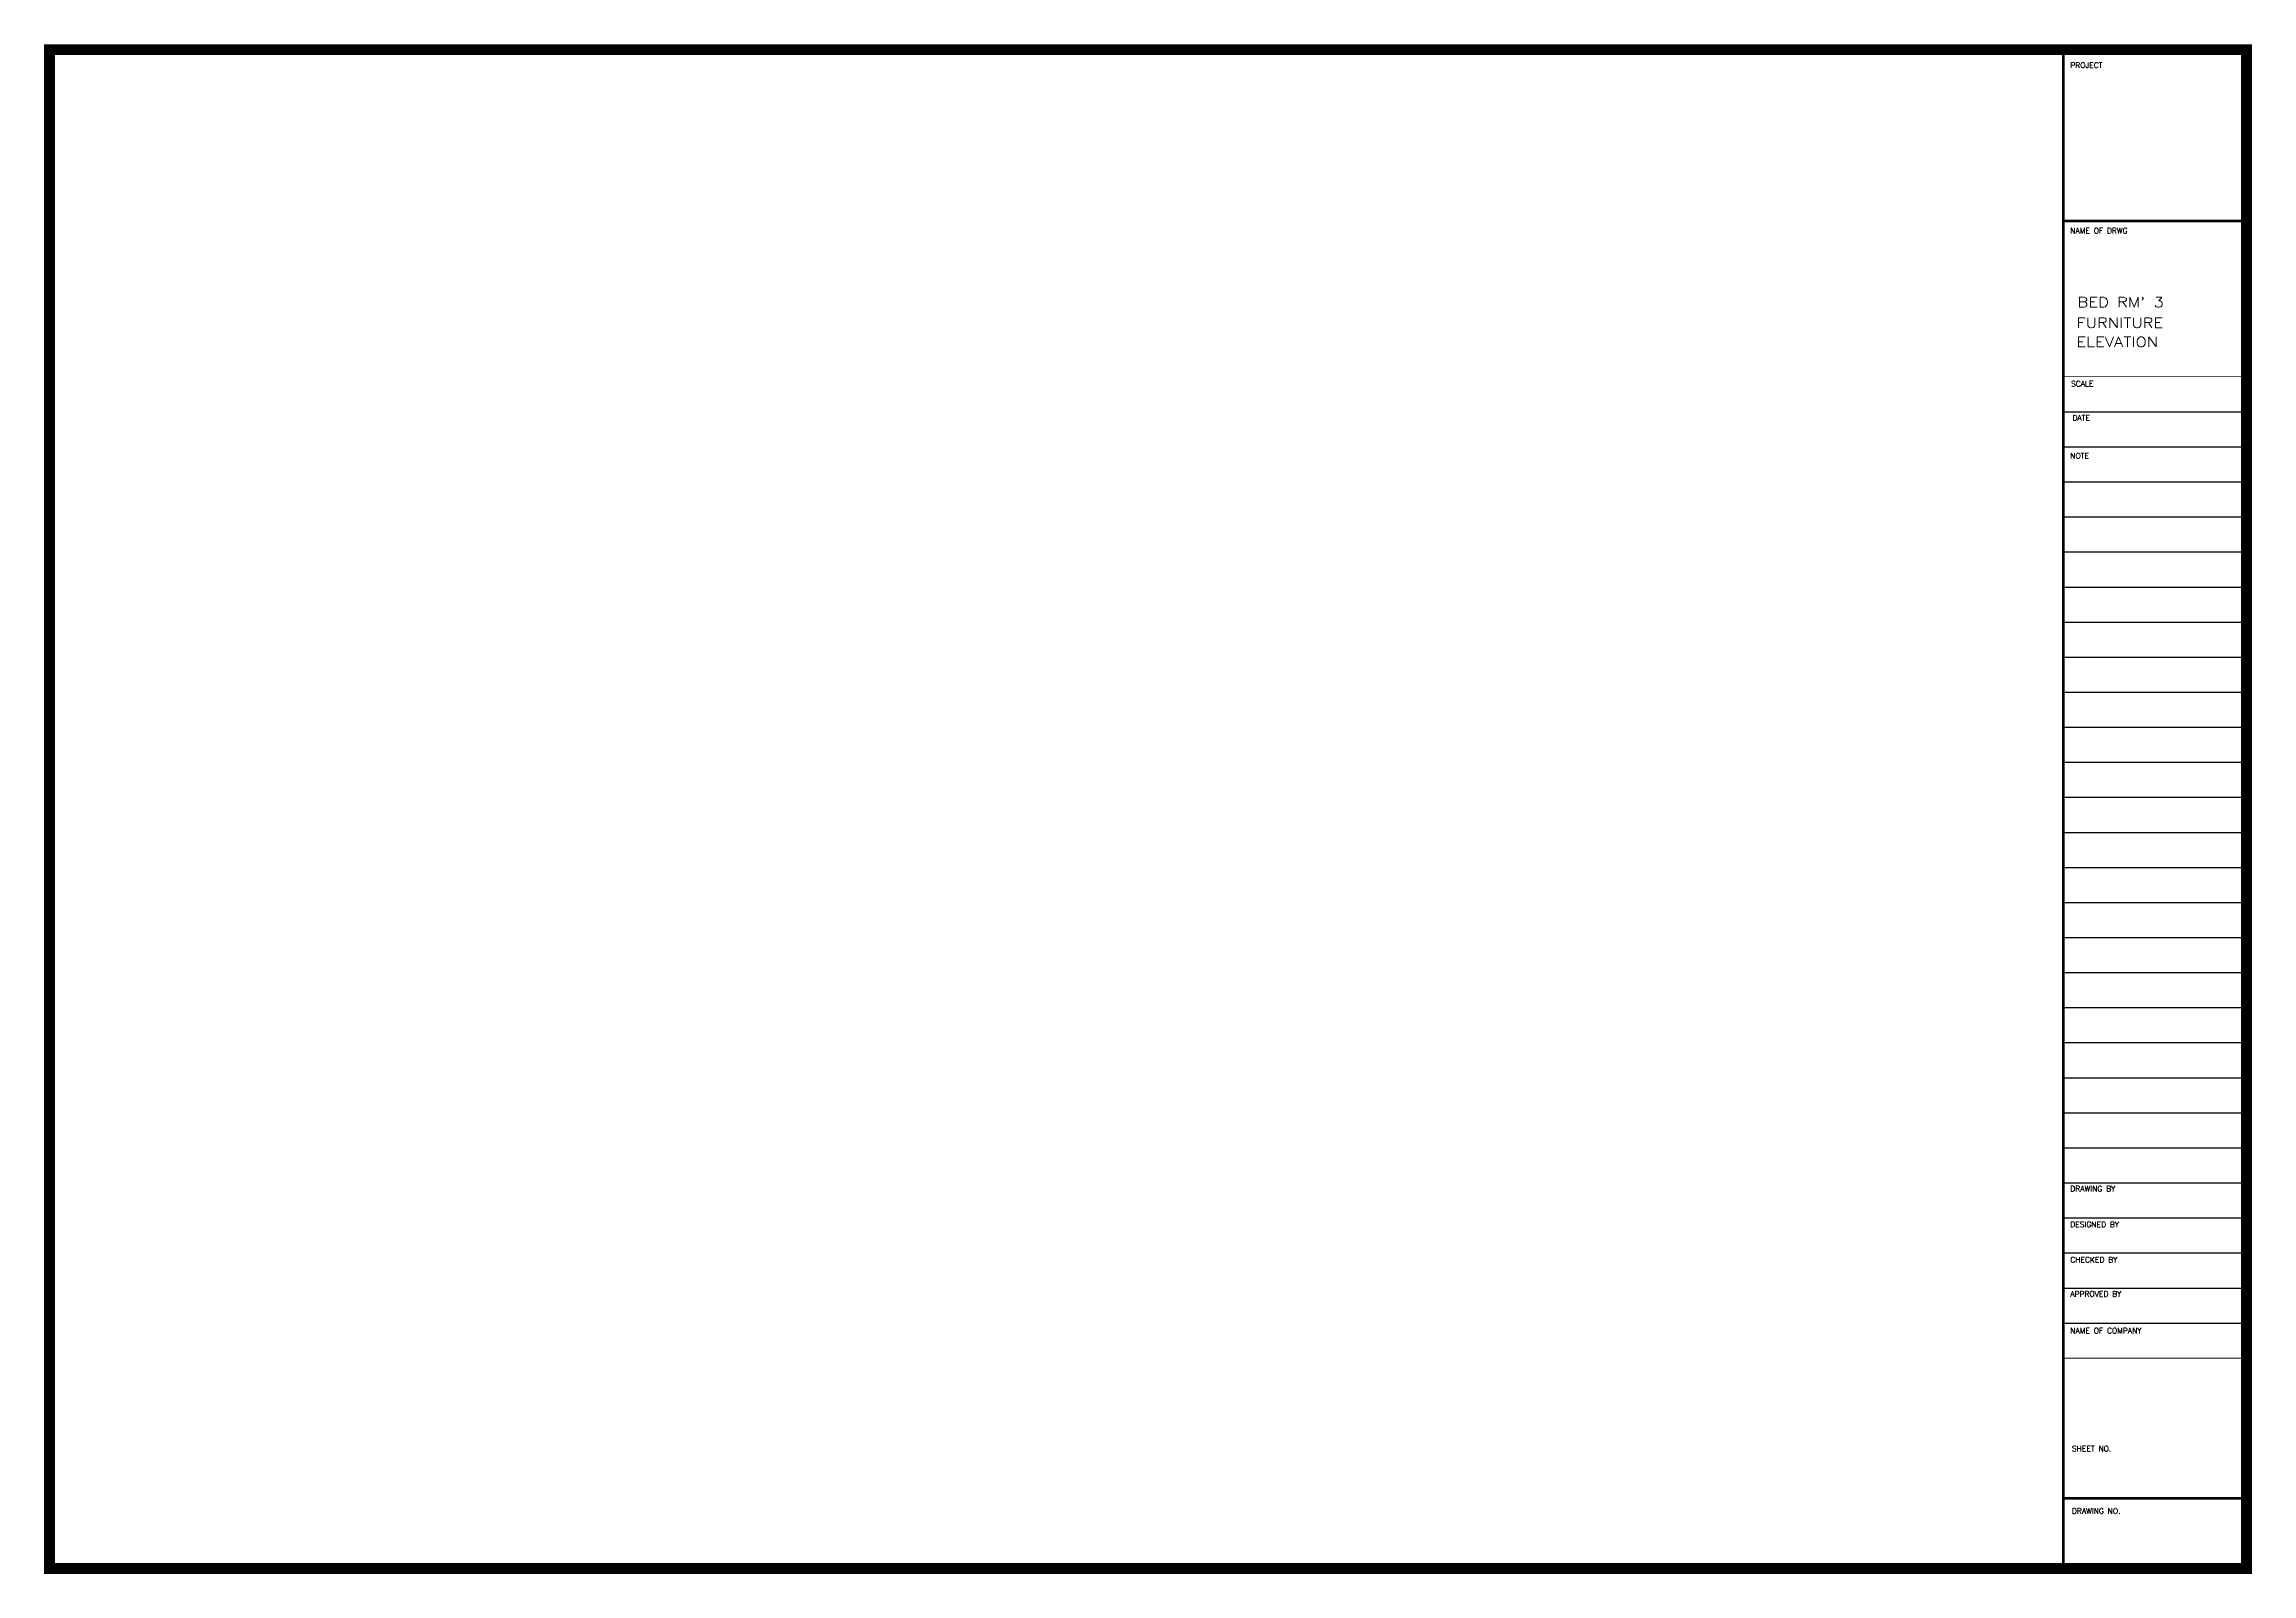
# Model space of a CAD drawing. Header units: millimetres. Extents: x 4 to 276, y 5 to 193.
import ezdxf

# ---------------------------------------------------------------- set-up
doc = ezdxf.new("R2010")
doc.units = ezdxf.units.MM
doc.header["$LTSCALE"] = 30
doc.styles.add('GHS', font='romans.shx', dxfattribs={"bigfont": 'ghs.shx'})
doc.styles.add('ROMANS', font='romans')

msp = doc.modelspace()

# ---------------------------------------------------------------- linework, layer by layer
at = {"color": 1}
for p, q in [((252.37, 148.29), (274.87, 148.29)), ((252.37, 143.98), (274.87, 143.98)), ((252.37, 139.67), (274.87, 139.67)), ((252.37, 135.37), (274.87, 135.37)), ((252.37, 131.06), (274.87, 131.06)), ((252.37, 126.75), (274.87, 126.75)), ((252.37, 122.44), (274.87, 122.44)), ((252.37, 118.13), (274.87, 118.13)), ((252.37, 113.82), (274.87, 113.82)), ((252.37, 109.52), (274.87, 109.52)), ((252.37, 105.21), (274.87, 105.21)), ((252.37, 100.9), (274.87, 100.9)), ((252.37, 96.59), (274.87, 96.59)), ((252.37, 92.28), (274.87, 92.28)), ((252.37, 87.97), (274.87, 87.97)), ((252.37, 83.66), (274.87, 83.66)), ((252.37, 79.36), (274.87, 79.36)), ((252.37, 75.05), (274.87, 75.05)), ((252.37, 70.74), (274.87, 70.74)), ((252.37, 66.43), (274.87, 66.43)), ((252.37, 62.12), (274.87, 62.12)), ((252.37, 57.81), (274.87, 57.81)), ((252.37, 53.5), (274.87, 53.5)), ((252.37, 49.2), (274.87, 49.2)), ((252.37, 44.89), (274.87, 44.89)), ((252.37, 40.58), (274.87, 40.58)), ((252.37, 36.27), (274.87, 36.27))]:
    msp.add_line(p, q, dxfattribs=at)
at = {"color": 1, "const_width": 1.34}
msp.add_lwpolyline([(274.87, 192.81), (4.87, 192.81), (4.87, 6.11), (274.87, 6.11)], close=True, dxfattribs=at)
at = {"color": 1}
for points, const_width in [([(252.37, 192.81), (252.37, 6.11)], 0.335), ([(252.37, 171.75), (274.87, 171.75)], 0.335), ([(252.37, 152.6), (274.87, 152.6)], 0.0957), ([(252.37, 148.29), (274.87, 148.29)], 0.0957), ([(252.37, 143.98), (274.87, 143.98)], 0.0957), ([(252.37, 139.67), (274.87, 139.67)], 0.0957), ([(252.37, 135.37), (274.87, 135.37)], 0.0957), ([(252.37, 131.06), (274.87, 131.06)], 0.0957), ([(252.37, 126.75), (274.87, 126.75)], 0.0957), ([(252.37, 122.44), (274.87, 122.44)], 0.0957), ([(252.37, 118.13), (274.87, 118.13)], 0.0957), ([(252.37, 113.82), (274.87, 113.82)], 0.0957), ([(252.37, 109.52), (274.87, 109.52)], 0.0957), ([(252.37, 105.21), (274.87, 105.21)], 0.0957), ([(252.37, 100.9), (274.87, 100.9)], 0.0957), ([(252.37, 96.59), (274.87, 96.59)], 0.0957), ([(252.37, 92.28), (274.87, 92.28)], 0.0957), ([(252.37, 87.97), (274.87, 87.97)], 0.0957), ([(252.37, 83.66), (274.87, 83.66)], 0.0957), ([(252.37, 79.36), (274.87, 79.36)], 0.0957), ([(252.37, 75.05), (274.87, 75.05)], 0.0957), ([(252.37, 70.74), (274.87, 70.74)], 0.0957), ([(252.37, 66.43), (274.87, 66.43)], 0.0957), ([(252.37, 62.12), (274.87, 62.12)], 0.0957), ([(252.37, 57.81), (274.87, 57.81)], 0.0957), ([(252.37, 53.5), (274.87, 53.5)], 0.0957), ([(252.37, 49.2), (274.87, 49.2)], 0.0957), ([(252.37, 44.89), (274.87, 44.89)], 0.0957), ([(252.37, 40.58), (274.87, 40.58)], 0.0957), ([(252.37, 36.27), (274.87, 36.27)], 0.0957), ([(252.37, 31.96), (274.87, 31.96)], 0.0957), ([(274.87, 14.73), (252.37, 14.73)], 0.335)]:
    msp.add_lwpolyline(points, dxfattribs=dict(at, const_width=const_width))

# ---------------------------------------------------------------- texts
at = {"color": 1, "style": 'ROMANS'}
for s, height, p in [('PROJECT', 0.679, (253.23, 190.56)), ('NAME OF DRWG', 0.6787, (253.23, 170.21)), ('SCALE', 0.679, (253.32, 151.4)), ('DATE', 0.679, (253.49, 147.2)), ('NOTE', 0.679, (253.23, 142.54)), ('DRAWING BY', 0.679, (253.23, 52.45)), ('DESIGNED BY', 0.6787, (253.23, 48.05)), ('CHECKED BY', 0.679, (253.23, 43.71)), ('APPROVED BY', 0.6787, (253.23, 39.51)), ('NAME OF COMPANY', 0.6787, (253.23, 34.99)), ('SHEET NO.', 0.679, (253.43, 20.5)), ('DRAWING NO.', 0.6787, (253.43, 12.83))]:
    msp.add_text(s, height=height, dxfattribs=at).set_placement(p)
at = {"color": 3, "style": 'GHS', "width": 1.2}
for s, p in [("BED RM' 3", (254.12, 161.15)), ('FURNITURE', (253.99, 158.61)), ('ELEVATION', (253.99, 156.26))]:
    msp.add_text(s, height=1.227, dxfattribs=at).set_placement(p)

doc.saveas('drawing.dxf')
